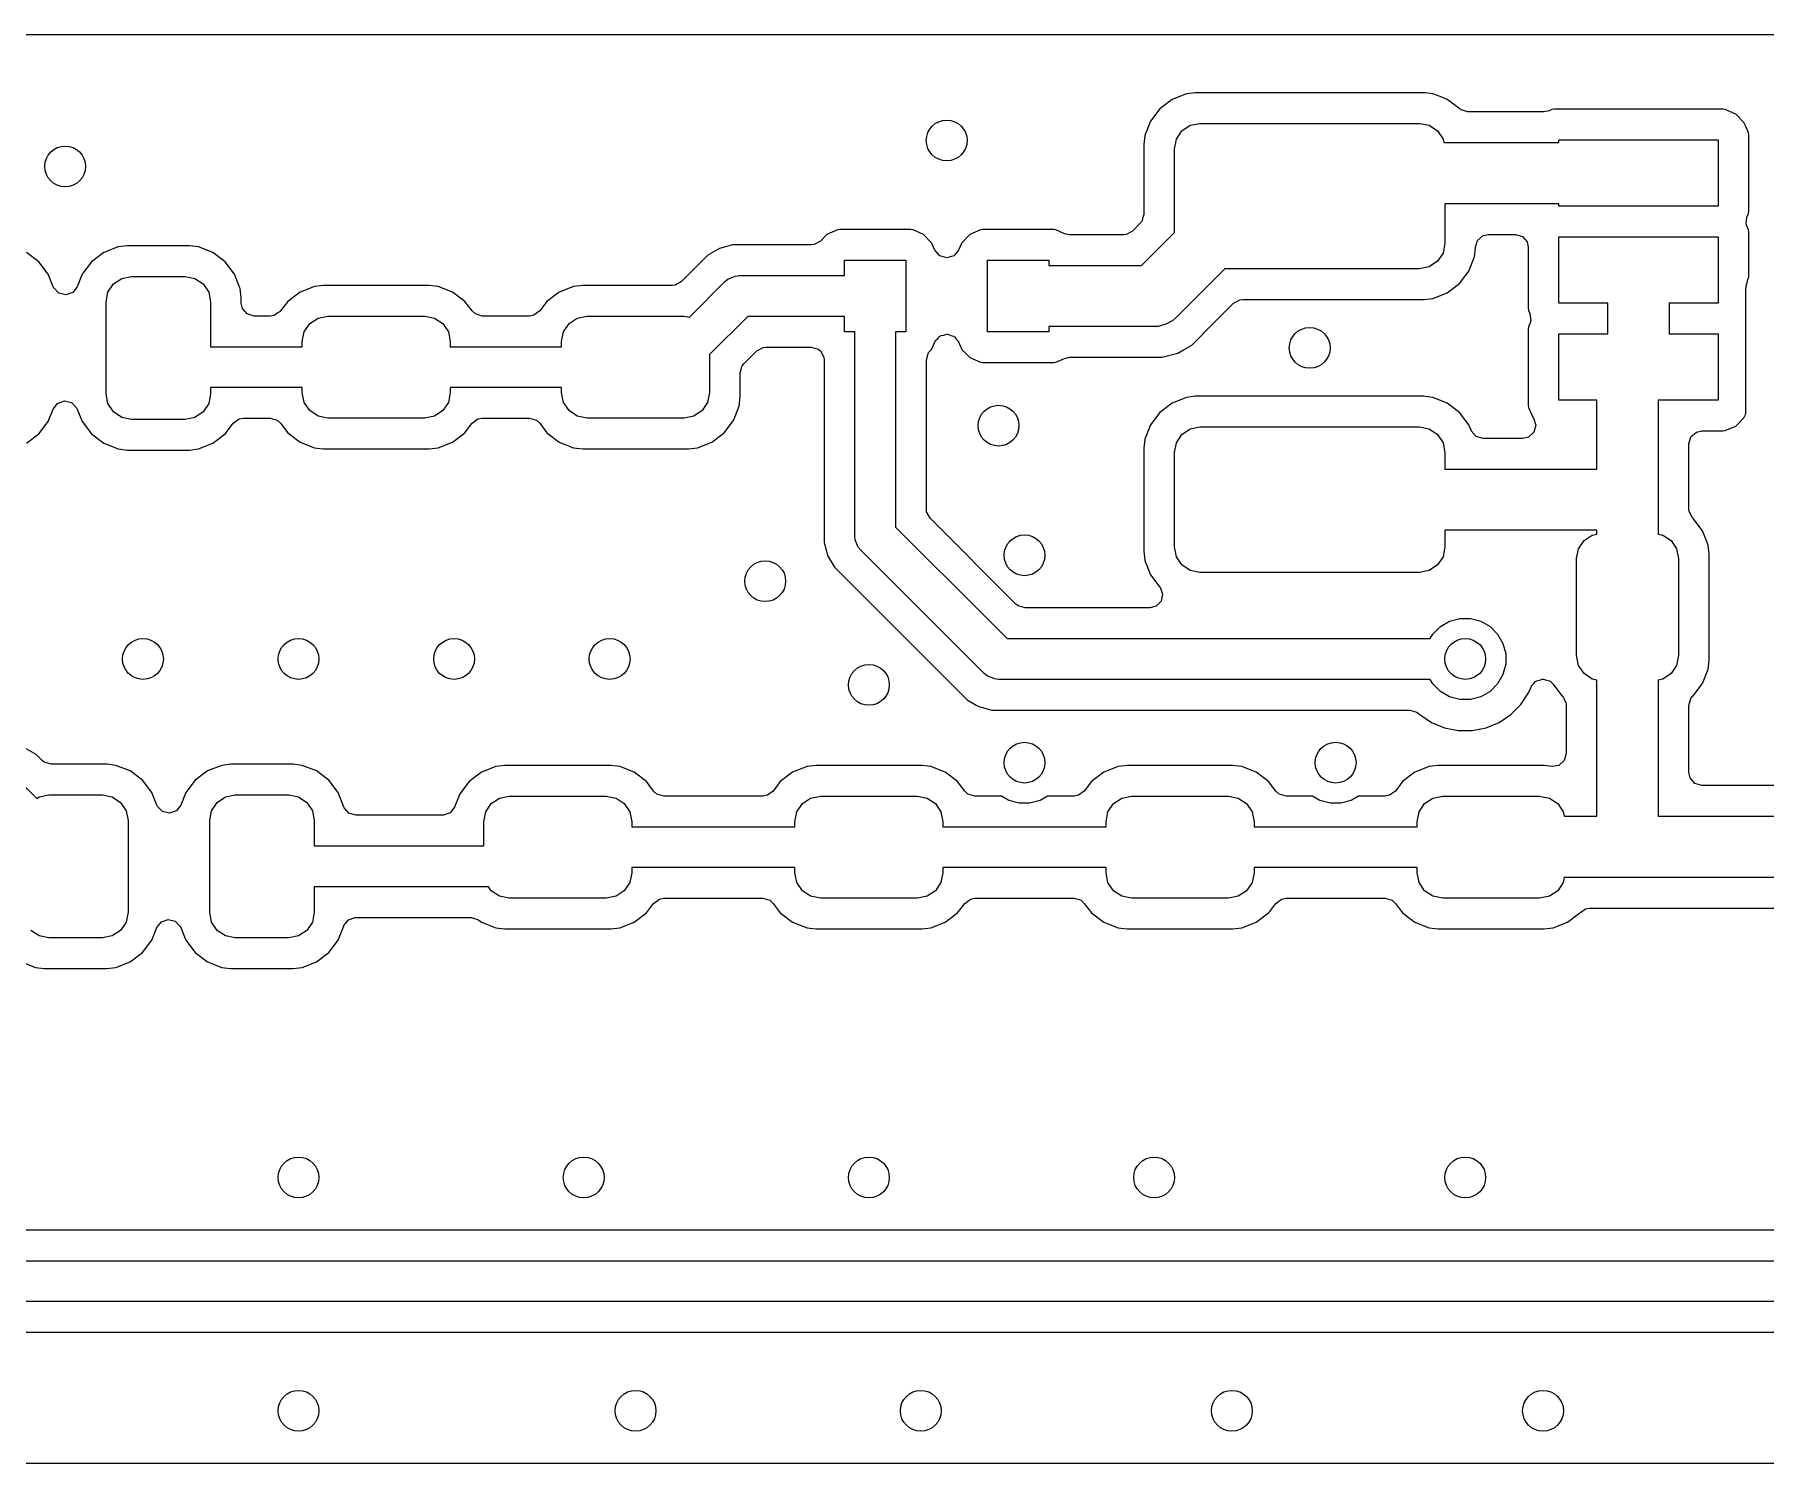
# Model space of a CAD drawing. Extents: x 4.56 to 6.88, y -4.44 to -3.89.
# Drawn here: x 5.748 to 6.416, y -4.44 to -3.889 of the extents above; entities that cross this region are included whole.
import ezdxf

# ---------------------------------------------------------------- set-up
doc = ezdxf.new("R2010")
doc.units = 0
doc.header["$MEASUREMENT"] = 0
doc.layers.add('BLACK', color=7, linetype='CONTINUOUS')

msp = doc.modelspace()

# ---------------------------------------------------------------- linework, layer by layer
at = {"layer": 'BLACK', "linetype": 'CONTINUOUS'}
for p, q in [((4.56467, -3.88915), (6.87754, -3.88915)), ((6.19598, -3.91156), (6.1925, -3.91197)), ((6.28402, -3.91156), (6.19598, -3.91156)), ((6.19598, -3.91156), (6.19598, -3.91156)), ((6.28457, -3.91162), (6.28402, -3.91156)), ((6.28402, -3.91156), (6.28402, -3.91156)), ((6.2875, -3.91197), (6.28457, -3.91162)), ((6.18221, -3.91776), (6.17861, -3.92251)), ((6.18696, -3.91416), (6.18221, -3.91776)), ((6.1925, -3.91197), (6.18696, -3.91416)), ((6.29027, -3.91307), (6.2875, -3.91197)), ((6.2875, -3.91197), (6.2875, -3.91197)), ((6.29304, -3.91416), (6.29027, -3.91307)), ((6.29489, -3.91556), (6.29304, -3.91416)), ((6.29804, -3.91795), (6.29489, -3.91556)), ((6.29836, -3.91817), (6.29804, -3.91795)), ((6.30104, -3.91896), (6.29836, -3.91817)), ((6.33339, -3.91809), (6.33237, -3.91853)), ((6.33438, -3.91797), (6.33339, -3.91809)), ((6.33339, -3.91809), (6.33339, -3.91809)), ((6.39933, -3.91797), (6.33438, -3.91797)), ((6.33438, -3.91797), (6.33438, -3.91797)), ((6.40031, -3.91809), (6.39933, -3.91797)), ((6.40436, -3.91987), (6.40031, -3.91809)), ((6.40031, -3.91809), (6.40031, -3.91809)), ((6.17861, -3.92251), (6.17642, -3.92805)), ((6.19072, -3.92627), (6.19391, -3.92414)), ((6.19391, -3.92414), (6.19768, -3.92339)), ((6.19768, -3.92339), (6.28232, -3.92339)), ((6.28232, -3.92339), (6.28609, -3.92414)), ((6.28609, -3.92414), (6.28928, -3.92627)), ((6.33037, -3.91896), (6.30104, -3.91896)), ((6.33237, -3.91853), (6.33037, -3.91896)), ((6.40749, -3.923), (6.40436, -3.91987)), ((6.40436, -3.91987), (6.40436, -3.91987)), ((6.40829, -3.92481), (6.40749, -3.923)), ((6.40927, -3.92705), (6.40829, -3.92481)), ((6.17642, -3.92805), (6.176, -3.93153)), ((6.176, -3.93153), (6.176, -3.95851)), ((6.17642, -3.92805), (6.17642, -3.92805)), ((6.18783, -3.93323), (6.18858, -3.92946)), ((6.18858, -3.92946), (6.19072, -3.92627)), ((6.28928, -3.92627), (6.29142, -3.92946)), ((6.29142, -3.92946), (6.29168, -3.93079)), ((6.29168, -3.93079), (6.33614, -3.93079)), ((6.33614, -3.93079), (6.33614, -3.9298)), ((6.33614, -3.9298), (6.39756, -3.9298)), ((6.39756, -3.9298), (6.39756, -3.95539)), ((6.40939, -3.92804), (6.40927, -3.92705)), ((6.40939, -3.93296), (6.40939, -3.92804)), ((6.18783, -3.96546), (6.18783, -3.93323)), ((6.40939, -3.95716), (6.40939, -3.93296)), ((6.176, -3.95851), (6.17566, -3.95968)), ((6.33614, -3.95441), (6.29217, -3.95441)), ((6.29217, -3.95441), (6.29217, -3.96965)), ((6.33614, -3.95539), (6.33614, -3.95441)), ((6.39756, -3.95539), (6.33614, -3.95539)), ((6.40877, -3.9593), (6.40927, -3.95815)), ((6.40927, -3.95815), (6.40927, -3.95815)), ((6.40927, -3.95815), (6.40927, -3.95815)), ((6.40927, -3.95815), (6.40939, -3.95716)), ((6.05787, -3.9645), (6.05383, -3.96629)), ((6.05886, -3.96439), (6.05787, -3.9645)), ((6.05787, -3.9645), (6.05787, -3.9645)), ((6.08602, -3.96439), (6.05886, -3.96439)), ((6.05886, -3.96439), (6.05886, -3.96439)), ((6.08701, -3.9645), (6.08602, -3.96439)), ((6.09105, -3.96629), (6.08701, -3.9645)), ((6.08701, -3.9645), (6.08701, -3.9645)), ((6.11299, -3.9645), (6.10895, -3.96629)), ((6.11398, -3.96439), (6.11299, -3.9645)), ((6.11299, -3.9645), (6.11299, -3.9645)), ((6.14114, -3.96439), (6.11398, -3.96439)), ((6.11398, -3.96439), (6.11398, -3.96439)), ((6.14213, -3.9645), (6.14114, -3.96439)), ((6.14537, -3.96594), (6.14213, -3.9645)), ((6.14213, -3.9645), (6.14213, -3.9645)), ((6.17166, -3.96491), (6.16921, -3.96624)), ((6.17455, -3.96201), (6.17166, -3.96491)), ((6.17522, -3.96119), (6.17455, -3.96201)), ((6.17525, -3.96108), (6.17522, -3.96119)), ((6.1754, -3.96088), (6.17525, -3.96108)), ((6.17566, -3.95968), (6.1754, -3.96088)), ((6.4084, -3.962), (6.4085, -3.96127)), ((6.40849, -3.96268), (6.4084, -3.962)), ((6.40841, -3.96053), (6.40877, -3.9593)), ((6.4085, -3.96127), (6.40841, -3.96053)), ((6.40927, -3.96445), (6.40849, -3.96268)), ((6.40939, -3.96544), (6.40927, -3.96445)), ((5.78041, -3.97103), (5.77487, -3.97321)), ((5.78389, -3.97061), (5.78041, -3.97103)), ((5.80796, -3.97061), (5.78389, -3.97061)), ((5.78389, -3.97061), (5.78389, -3.97061)), ((5.81144, -3.97103), (5.80796, -3.97061)), ((5.80796, -3.97061), (5.80796, -3.97061)), ((5.81698, -3.97321), (5.81144, -3.97103)), ((5.81144, -3.97103), (5.81144, -3.97103)), ((6.01239, -3.97164), (6.0079, -3.97423)), ((6.01472, -3.97101), (6.01239, -3.97164)), ((6.01239, -3.97164), (6.01239, -3.97164)), ((6.01741, -3.9703), (6.01472, -3.97101)), ((6.02259, -3.9703), (6.01741, -3.9703)), ((6.04777, -3.9703), (6.02259, -3.9703)), ((6.04882, -3.97018), (6.04777, -3.9703)), ((6.05128, -3.96884), (6.04882, -3.97018)), ((6.05383, -3.96629), (6.05128, -3.96884)), ((6.05383, -3.96629), (6.05383, -3.96629)), ((6.09418, -3.96942), (6.09105, -3.96629)), ((6.09105, -3.96629), (6.09105, -3.96629)), ((6.09546, -3.97232), (6.09418, -3.96942)), ((6.10582, -3.96942), (6.10454, -3.97232)), ((6.10895, -3.96629), (6.10582, -3.96942)), ((6.14737, -3.96636), (6.14537, -3.96594)), ((6.16815, -3.96636), (6.14737, -3.96636)), ((6.16921, -3.96624), (6.16815, -3.96636)), ((6.17511, -3.97819), (6.18783, -3.96546)), ((6.29217, -3.96965), (6.29142, -3.97341)), ((6.30358, -3.97483), (6.304, -3.97134)), ((6.304, -3.9712), (6.30478, -3.96852)), ((6.304, -3.97134), (6.304, -3.9712)), ((6.30478, -3.96852), (6.3069, -3.96669)), ((6.3069, -3.96669), (6.30896, -3.96624)), ((6.30896, -3.96624), (6.31935, -3.96624)), ((6.31935, -3.96624), (6.32203, -3.96703)), ((6.32203, -3.96703), (6.32386, -3.96914)), ((6.32386, -3.96914), (6.32431, -3.9712)), ((6.32431, -3.9712), (6.32431, -3.99456)), ((6.33614, -3.9928), (6.33614, -3.9672)), ((6.33614, -3.9672), (6.39756, -3.9672)), ((6.39756, -3.9672), (6.39756, -3.9928)), ((6.40939, -3.98267), (6.40939, -3.96544)), ((5.74988, -3.97681), (5.74513, -3.97321)), ((5.75348, -3.98156), (5.74988, -3.97681)), ((5.77012, -3.97681), (5.76652, -3.98156)), ((5.77487, -3.97321), (5.77012, -3.97681)), ((5.77487, -3.97321), (5.77487, -3.97321)), ((5.82173, -3.97681), (5.81698, -3.97321)), ((5.81698, -3.97321), (5.81698, -3.97321)), ((5.82533, -3.98156), (5.82173, -3.97681)), ((6.00532, -3.97681), (5.9977, -3.98443)), ((6.0079, -3.97423), (6.00532, -3.97681)), ((6.0079, -3.97423), (6.0079, -3.97423)), ((6.06063, -3.98213), (6.06063, -3.97622)), ((6.06063, -3.97622), (6.08425, -3.97622)), ((6.08425, -3.97622), (6.08425, -4.00378)), ((6.09551, -3.97243), (6.09546, -3.97232)), ((6.09737, -3.97452), (6.09551, -3.97243)), ((6.10006, -3.97528), (6.09737, -3.97452)), ((6.10273, -3.97445), (6.10006, -3.97528)), ((6.10454, -3.97232), (6.10273, -3.97445)), ((6.11575, -4.00378), (6.11575, -3.97622)), ((6.11575, -3.97622), (6.13937, -3.97622)), ((6.13937, -3.97622), (6.13937, -3.97819)), ((6.13937, -3.97819), (6.17511, -3.97819)), ((6.28928, -3.97661), (6.28609, -3.97874)), ((6.29142, -3.97341), (6.28928, -3.97661)), ((6.30139, -3.98037), (6.30358, -3.97483)), ((5.75539, -3.9864), (5.75348, -3.98156)), ((5.75348, -3.98156), (5.75348, -3.98156)), ((5.76652, -3.98156), (5.76461, -3.9864)), ((5.76652, -3.98156), (5.76652, -3.98156)), ((5.77863, -3.98532), (5.78182, -3.98319)), ((5.78182, -3.98319), (5.78559, -3.98244)), ((5.78559, -3.98244), (5.80626, -3.98244)), ((5.80626, -3.98244), (5.81003, -3.98319)), ((5.81003, -3.98319), (5.81322, -3.98532)), ((5.82729, -3.98652), (5.82533, -3.98156)), ((5.82533, -3.98156), (5.82533, -3.98156)), ((5.9977, -3.98443), (5.99525, -3.98577)), ((6.00074, -3.99812), (6.01443, -3.98443)), ((6.01443, -3.98443), (6.01563, -3.98345)), ((6.01563, -3.98345), (6.01846, -3.98228)), ((6.01846, -3.98228), (6.02, -3.98213)), ((6.02, -3.98213), (6.06063, -3.98213)), ((6.20722, -3.97949), (6.18835, -3.99835)), ((6.28232, -3.97949), (6.20722, -3.97949)), ((6.28609, -3.97874), (6.28232, -3.97949)), ((6.29304, -3.98872), (6.29779, -3.98512)), ((6.29779, -3.98512), (6.30139, -3.98037)), ((6.40829, -3.98617), (6.40909, -3.9832)), ((6.40909, -3.9832), (6.40939, -3.98267)), ((5.7556, -3.98687), (5.75539, -3.9864)), ((5.75754, -3.98888), (5.7556, -3.98687)), ((5.76026, -3.98953), (5.75754, -3.98888)), ((5.7629, -3.9886), (5.76026, -3.98953)), ((5.76461, -3.9864), (5.7629, -3.9886)), ((5.77575, -3.99228), (5.7765, -3.98852)), ((5.7765, -3.98852), (5.77863, -3.98532)), ((5.81322, -3.98532), (5.81535, -3.98852)), ((5.81535, -3.98852), (5.8161, -3.99228)), ((5.82751, -3.9871), (5.82729, -3.98652)), ((5.82793, -3.99059), (5.82751, -3.9871)), ((5.82793, -3.99274), (5.82793, -3.99059)), ((5.82793, -3.99059), (5.82793, -3.99059)), ((5.85058, -3.98849), (5.84583, -3.99209)), ((5.85612, -3.9863), (5.85058, -3.98849)), ((5.85058, -3.98849), (5.85058, -3.98849)), ((5.8596, -3.98589), (5.85612, -3.9863)), ((5.9004, -3.98589), (5.8596, -3.98589)), ((5.8596, -3.98589), (5.8596, -3.98589)), ((5.90388, -3.9863), (5.9004, -3.98589)), ((5.9004, -3.98589), (5.9004, -3.98589)), ((5.90942, -3.98849), (5.90388, -3.9863)), ((5.90388, -3.9863), (5.90388, -3.9863)), ((5.91417, -3.99209), (5.90942, -3.98849)), ((5.90942, -3.98849), (5.90942, -3.98849)), ((5.95058, -3.98849), (5.94583, -3.99209)), ((5.95612, -3.9863), (5.95058, -3.98849)), ((5.95058, -3.98849), (5.95058, -3.98849)), ((5.9596, -3.98589), (5.95612, -3.9863)), ((5.99419, -3.98589), (5.9596, -3.98589)), ((5.99525, -3.98577), (5.99419, -3.98589)), ((6.21066, -3.99277), (6.21312, -3.99143)), ((6.21312, -3.99143), (6.21417, -3.99132)), ((6.21417, -3.99132), (6.28402, -3.99132)), ((6.28402, -3.99132), (6.2875, -3.9909)), ((6.28402, -3.99132), (6.28402, -3.99132)), ((6.2875, -3.9909), (6.29304, -3.98872)), ((6.40819, -3.98772), (6.40829, -3.98617)), ((6.40819, -4.03541), (6.40819, -3.98772)), ((5.77575, -4.02772), (5.77575, -3.99228)), ((5.8161, -3.99228), (5.8161, -4.00953)), ((5.82838, -3.9948), (5.82793, -3.99274)), ((5.83021, -3.99691), (5.82838, -3.9948)), ((5.83289, -3.9977), (5.83021, -3.99691)), ((5.83911, -3.9977), (5.83289, -3.9977)), ((5.84051, -3.9975), (5.83911, -3.9977)), ((5.84061, -3.99743), (5.84051, -3.9975)), ((5.84082, -3.99739), (5.84061, -3.99743)), ((5.84182, -3.99666), (5.84082, -3.99739)), ((5.84286, -3.99598), (5.84182, -3.99666)), ((5.84293, -3.99583), (5.84286, -3.99598)), ((5.84307, -3.99573), (5.84293, -3.99583)), ((5.84583, -3.99209), (5.84307, -3.99573)), ((5.85434, -4.0006), (5.85753, -3.99847)), ((5.85753, -3.99847), (5.8613, -3.99772)), ((5.8613, -3.99772), (5.8987, -3.99772)), ((5.8987, -3.99772), (5.90247, -3.99847)), ((5.90247, -3.99847), (5.90566, -4.0006)), ((5.91693, -3.99573), (5.91417, -3.99209)), ((5.9182, -3.99691), (5.91693, -3.99573)), ((5.92089, -3.9977), (5.9182, -3.99691)), ((5.93911, -3.9977), (5.92089, -3.9977)), ((5.94082, -3.99739), (5.93911, -3.9977)), ((5.94307, -3.99573), (5.94082, -3.99739)), ((5.94583, -3.99209), (5.94307, -3.99573)), ((5.95434, -4.0006), (5.95753, -3.99847)), ((5.95753, -3.99847), (5.9613, -3.99772)), ((5.9613, -3.99772), (5.9987, -3.99772)), ((5.9987, -3.99772), (6.00074, -3.99812)), ((6.02326, -3.99787), (6.00854, -4.01259)), ((6.06063, -3.99787), (6.02326, -3.99787)), ((6.06063, -4.00378), (6.06063, -3.99787)), ((6.18835, -3.99835), (6.18719, -3.99937)), ((6.19933, -4.00411), (6.21066, -3.99277)), ((6.32431, -3.99456), (6.32431, -3.99456)), ((6.32431, -3.99456), (6.32443, -3.99555)), ((6.32443, -3.99555), (6.32493, -3.9967)), ((6.32493, -3.9967), (6.32529, -3.99947)), ((6.35504, -3.9928), (6.33614, -3.9928)), ((6.35504, -4.00461), (6.35504, -3.9928)), ((6.39756, -3.9928), (6.37866, -3.9928)), ((6.37866, -3.9928), (6.37866, -4.00461)), ((5.85146, -4.00756), (5.85221, -4.00379)), ((5.85221, -4.00379), (5.85434, -4.0006)), ((5.90566, -4.0006), (5.90779, -4.00379)), ((5.90779, -4.00379), (5.90854, -4.00756)), ((5.95146, -4.00756), (5.95221, -4.00379)), ((5.95221, -4.00379), (5.95434, -4.0006)), ((6.06457, -4.00378), (6.06063, -4.00378)), ((6.06457, -4.08244), (6.06457, -4.00378)), ((6.08425, -4.00378), (6.08031, -4.00378)), ((6.08031, -4.00378), (6.08031, -4.07918)), ((6.09774, -4.00527), (6.09885, -4.00506)), ((6.09885, -4.00506), (6.09994, -4.00472)), ((6.09994, -4.00472), (6.10021, -4.0048)), ((6.10021, -4.0048), (6.10048, -4.00475)), ((6.10048, -4.00475), (6.10154, -4.00517)), ((6.10154, -4.00517), (6.10263, -4.00548)), ((6.13937, -4.00378), (6.11575, -4.00378)), ((6.18, -4.00181), (6.13937, -4.00181)), ((6.13937, -4.00181), (6.13937, -4.00378)), ((6.18154, -4.00171), (6.18, -4.00181)), ((6.18452, -4.00091), (6.18154, -4.00171)), ((6.18719, -3.99937), (6.18452, -4.00091)), ((6.19452, -4.00892), (6.19892, -4.00452)), ((6.19892, -4.00452), (6.19933, -4.00411)), ((6.19933, -4.00411), (6.19933, -4.00411)), ((6.32443, -4.00185), (6.32431, -4.00284)), ((6.32431, -4.00284), (6.32431, -4.03196)), ((6.32493, -4.0007), (6.32443, -4.00185)), ((6.32529, -3.99947), (6.32493, -4.0007)), ((6.33614, -4.0302), (6.33614, -4.00461)), ((6.33614, -4.00461), (6.35504, -4.00461)), ((6.37866, -4.00461), (6.39756, -4.00461)), ((6.39756, -4.00461), (6.39756, -4.0302)), ((5.8161, -4.00953), (5.85146, -4.00953)), ((5.85146, -4.00953), (5.85146, -4.00756)), ((5.90854, -4.00756), (5.90854, -4.00953)), ((5.90854, -4.00953), (5.95146, -4.00953)), ((5.95146, -4.00953), (5.95146, -4.00756)), ((6.02183, -4.01604), (6.02671, -4.01116)), ((6.02671, -4.01116), (6.02916, -4.00982)), ((6.02916, -4.00982), (6.03022, -4.0097)), ((6.03022, -4.0097), (6.04777, -4.0097)), ((6.04777, -4.0097), (6.05045, -4.01049)), ((6.05045, -4.01049), (6.05127, -4.01115)), ((6.05127, -4.01115), (6.05127, -4.01115)), ((6.05127, -4.01115), (6.05262, -4.0136)), ((6.09282, -4.01218), (6.09314, -4.01162)), ((6.09314, -4.01162), (6.09418, -4.01058)), ((6.09418, -4.01058), (6.09557, -4.00743)), ((6.09557, -4.00743), (6.09571, -4.00719)), ((6.09571, -4.00719), (6.09653, -4.00641)), ((6.09653, -4.00641), (6.09727, -4.00555)), ((6.09727, -4.00555), (6.09753, -4.00546)), ((6.09753, -4.00546), (6.09774, -4.00527)), ((6.10263, -4.00548), (6.10282, -4.00569)), ((6.10282, -4.00569), (6.10307, -4.00579)), ((6.10307, -4.00579), (6.10373, -4.00672)), ((6.10373, -4.00672), (6.10449, -4.00757)), ((6.10449, -4.00757), (6.10454, -4.00768)), ((6.10454, -4.00768), (6.10582, -4.01058)), ((6.10582, -4.01058), (6.10582, -4.01058)), ((6.10582, -4.01058), (6.10895, -4.01371)), ((6.18913, -4.01203), (6.19164, -4.01058)), ((6.19164, -4.01058), (6.19452, -4.00892)), ((6.19164, -4.01058), (6.19164, -4.01058)), ((6.19452, -4.00892), (6.19452, -4.00892)), ((6.19452, -4.00892), (6.19452, -4.00892)), ((6.00854, -4.01259), (6.00854, -4.02724)), ((6.02037, -4.01955), (6.02072, -4.01837)), ((6.02072, -4.01837), (6.02098, -4.01717)), ((6.02098, -4.01717), (6.02113, -4.01697)), ((6.02113, -4.01697), (6.02116, -4.01687)), ((6.02116, -4.01687), (6.02183, -4.01604)), ((6.05262, -4.0136), (6.05274, -4.01467)), ((6.05274, -4.01467), (6.05274, -4.07985)), ((6.09215, -4.01467), (6.09282, -4.01218)), ((6.09215, -4.07222), (6.09215, -4.01467)), ((6.10895, -4.01371), (6.10895, -4.01371)), ((6.10895, -4.01371), (6.10895, -4.01371)), ((6.10895, -4.01371), (6.11299, -4.0155)), ((6.11299, -4.0155), (6.11398, -4.01561)), ((6.11398, -4.01561), (6.14114, -4.01561)), ((6.14114, -4.01561), (6.14213, -4.0155)), ((6.14213, -4.0155), (6.14537, -4.01406)), ((6.14537, -4.01406), (6.14737, -4.01364)), ((6.14737, -4.01364), (6.17658, -4.01364)), ((6.17658, -4.01364), (6.17658, -4.01364)), ((6.17658, -4.01364), (6.17689, -4.01364)), ((6.17689, -4.01364), (6.18311, -4.01364)), ((6.18311, -4.01364), (6.18913, -4.01203)), ((6.18311, -4.01364), (6.18311, -4.01364)), ((6.02037, -4.02894), (6.02037, -4.01955)), ((5.75539, -4.0336), (5.7571, -4.0314)), ((5.7571, -4.0314), (5.75974, -4.03047)), ((5.75974, -4.03047), (5.76246, -4.03112)), ((5.76246, -4.03112), (5.7644, -4.03313)), ((5.7765, -4.03148), (5.77575, -4.02772)), ((5.77863, -4.03468), (5.7765, -4.03148)), ((5.81535, -4.03148), (5.81322, -4.03468)), ((5.8161, -4.02772), (5.81535, -4.03148)), ((5.85146, -4.02528), (5.8161, -4.02528)), ((5.8161, -4.02528), (5.8161, -4.02772)), ((5.85146, -4.02724), (5.85146, -4.02528)), ((5.85221, -4.03101), (5.85146, -4.02724)), ((5.85434, -4.0342), (5.85221, -4.03101)), ((5.90779, -4.03101), (5.90566, -4.0342)), ((5.90854, -4.02724), (5.90779, -4.03101)), ((5.95146, -4.02528), (5.90854, -4.02528)), ((5.90854, -4.02528), (5.90854, -4.02724)), ((5.95146, -4.02724), (5.95146, -4.02528)), ((5.95221, -4.03101), (5.95146, -4.02724)), ((5.95434, -4.0342), (5.95221, -4.03101)), ((6.00779, -4.03101), (6.00566, -4.0342)), ((6.00854, -4.02724), (6.00779, -4.03101)), ((6.01996, -4.03242), (6.02037, -4.02894)), ((6.18696, -4.03128), (6.18221, -4.03488)), ((6.1925, -4.0291), (6.18696, -4.03128)), ((6.19598, -4.02868), (6.1925, -4.0291)), ((6.28402, -4.02868), (6.19598, -4.02868)), ((6.19598, -4.02868), (6.19598, -4.02868)), ((6.28457, -4.02875), (6.28402, -4.02868)), ((6.28402, -4.02868), (6.28402, -4.02868)), ((6.2875, -4.0291), (6.28457, -4.02875)), ((6.29304, -4.03128), (6.2875, -4.0291)), ((6.2875, -4.0291), (6.2875, -4.0291)), ((6.29779, -4.03488), (6.29304, -4.03128)), ((6.29304, -4.03128), (6.29304, -4.03128)), ((6.35079, -4.0302), (6.33614, -4.0302)), ((6.35079, -4.05675), (6.35079, -4.0302)), ((6.39756, -4.0302), (6.37441, -4.0302)), ((6.37441, -4.0302), (6.37441, -4.0674)), ((5.74988, -4.04319), (5.75348, -4.03844)), ((5.75348, -4.03844), (5.75539, -4.0336)), ((5.7644, -4.03313), (5.76461, -4.0336)), ((5.76461, -4.0336), (5.76652, -4.03844)), ((5.76652, -4.03844), (5.76652, -4.03844)), ((5.76652, -4.03844), (5.77012, -4.04319)), ((5.78182, -4.03681), (5.77863, -4.03468)), ((5.78559, -4.03756), (5.78182, -4.03681)), ((5.80626, -4.03756), (5.78559, -4.03756)), ((5.81003, -4.03681), (5.80626, -4.03756)), ((5.81322, -4.03468), (5.81003, -4.03681)), ((5.82485, -4.03907), (5.8271, -4.03741)), ((5.8271, -4.03741), (5.8288, -4.03711)), ((5.8288, -4.03711), (5.83911, -4.03711)), ((5.83911, -4.03711), (5.8418, -4.03789)), ((5.8418, -4.03789), (5.84307, -4.03907)), ((5.85753, -4.03634), (5.85434, -4.0342)), ((5.8613, -4.03709), (5.85753, -4.03634)), ((5.8987, -4.03709), (5.8613, -4.03709)), ((5.90247, -4.03634), (5.8987, -4.03709)), ((5.90566, -4.0342), (5.90247, -4.03634)), ((5.91693, -4.03907), (5.91918, -4.03741)), ((5.91918, -4.03741), (5.92089, -4.03711)), ((5.92089, -4.03711), (5.93911, -4.03711)), ((5.93911, -4.03711), (5.9418, -4.03789)), ((5.9418, -4.03789), (5.94307, -4.03907)), ((5.95753, -4.03634), (5.95434, -4.0342)), ((5.9613, -4.03709), (5.95753, -4.03634)), ((5.9987, -4.03709), (5.9613, -4.03709)), ((6.00247, -4.03634), (5.9987, -4.03709)), ((6.00566, -4.0342), (6.00247, -4.03634)), ((6.01417, -4.04271), (6.01777, -4.03797)), ((6.01777, -4.03797), (6.01996, -4.03242)), ((6.18221, -4.03488), (6.17861, -4.03963)), ((6.30139, -4.03963), (6.29779, -4.03488)), ((6.32431, -4.03196), (6.32431, -4.03196)), ((6.32431, -4.03196), (6.32443, -4.03295)), ((6.32443, -4.03295), (6.32443, -4.03295)), ((6.32443, -4.03295), (6.32621, -4.037)), ((6.32621, -4.037), (6.32632, -4.03716)), ((6.32632, -4.03716), (6.32719, -4.03981)), ((6.40436, -4.04013), (6.40749, -4.037)), ((6.40749, -4.037), (6.40819, -4.03541)), ((5.74513, -4.04679), (5.74988, -4.04319)), ((5.77012, -4.04319), (5.77487, -4.04679)), ((5.81698, -4.04679), (5.82173, -4.04319)), ((5.82173, -4.04319), (5.82227, -4.04248)), ((5.82227, -4.04248), (5.82485, -4.03907)), ((5.84307, -4.03907), (5.84583, -4.04271)), ((5.84583, -4.04271), (5.85058, -4.04631)), ((5.90942, -4.04631), (5.91417, -4.04271)), ((5.91417, -4.04271), (5.91637, -4.03981)), ((5.91637, -4.03981), (5.91693, -4.03907)), ((5.94307, -4.03907), (5.94583, -4.04271)), ((5.94583, -4.04271), (5.95058, -4.04631)), ((6.00942, -4.04631), (6.01417, -4.04271)), ((6.17642, -4.04517), (6.176, -4.04866)), ((6.17861, -4.03963), (6.17642, -4.04517)), ((6.17642, -4.04517), (6.17642, -4.04517)), ((6.18858, -4.04659), (6.19072, -4.04339)), ((6.19072, -4.04339), (6.19391, -4.04126)), ((6.19391, -4.04126), (6.19768, -4.04051)), ((6.19768, -4.04051), (6.28232, -4.04051)), ((6.28232, -4.04051), (6.28609, -4.04126)), ((6.28609, -4.04126), (6.28928, -4.04339)), ((6.28928, -4.04339), (6.29142, -4.04659)), ((6.30224, -4.04178), (6.30139, -4.03963)), ((6.30139, -4.03963), (6.30139, -4.03963)), ((6.30234, -4.04202), (6.30224, -4.04178)), ((6.30417, -4.04413), (6.30234, -4.04202)), ((6.30685, -4.04492), (6.30417, -4.04413)), ((6.32223, -4.04492), (6.30685, -4.04492)), ((6.32442, -4.04441), (6.32223, -4.04492)), ((6.32648, -4.04252), (6.32442, -4.04441)), ((6.32719, -4.03981), (6.32648, -4.04252)), ((6.38624, -4.04699), (6.38703, -4.04431)), ((6.38703, -4.04431), (6.38914, -4.04248)), ((6.38914, -4.04248), (6.3912, -4.04203)), ((6.3912, -4.04203), (6.39933, -4.04203)), ((6.39933, -4.04203), (6.40031, -4.04191)), ((6.39933, -4.04203), (6.39933, -4.04203)), ((6.40031, -4.04191), (6.40436, -4.04013)), ((5.77487, -4.04679), (5.77487, -4.04679)), ((5.77487, -4.04679), (5.78041, -4.04897)), ((5.78041, -4.04897), (5.78041, -4.04897)), ((5.78041, -4.04897), (5.78151, -4.0491)), ((5.78151, -4.0491), (5.78389, -4.04939)), ((5.78389, -4.04939), (5.78389, -4.04939)), ((5.78389, -4.04939), (5.80796, -4.04939)), ((5.80796, -4.04939), (5.81144, -4.04897)), ((5.80796, -4.04939), (5.80796, -4.04939)), ((5.81144, -4.04897), (5.81698, -4.04679)), ((5.85058, -4.04631), (5.85058, -4.04631)), ((5.85058, -4.04631), (5.85612, -4.0485)), ((5.85612, -4.0485), (5.85612, -4.0485)), ((5.85612, -4.0485), (5.85722, -4.04863)), ((5.85722, -4.04863), (5.8596, -4.04892)), ((5.8596, -4.04892), (5.8596, -4.04892)), ((5.8596, -4.04892), (5.9004, -4.04892)), ((5.9004, -4.04892), (5.90388, -4.0485)), ((5.9004, -4.04892), (5.9004, -4.04892)), ((5.90388, -4.0485), (5.90942, -4.04631)), ((5.95058, -4.04631), (5.95058, -4.04631)), ((5.95058, -4.04631), (5.95612, -4.0485)), ((5.95612, -4.0485), (5.95612, -4.0485)), ((5.95612, -4.0485), (5.95722, -4.04863)), ((5.95722, -4.04863), (5.9596, -4.04892)), ((5.9596, -4.04892), (5.9596, -4.04892)), ((5.9596, -4.04892), (6.0004, -4.04892)), ((6.0004, -4.04892), (6.00388, -4.0485)), ((6.0004, -4.04892), (6.0004, -4.04892)), ((6.00388, -4.0485), (6.00942, -4.04631)), ((6.176, -4.04866), (6.176, -4.08847)), ((6.18783, -4.05035), (6.18858, -4.04659)), ((6.18783, -4.08677), (6.18783, -4.05035)), ((6.29142, -4.04659), (6.29217, -4.05035)), ((6.29217, -4.05035), (6.29217, -4.05675)), ((6.38624, -4.0721), (6.38624, -4.04699)), ((6.29217, -4.05675), (6.35079, -4.05675)), ((6.37441, -4.0674), (6.37441, -4.08185)), ((6.09226, -4.07328), (6.09215, -4.07222)), ((6.0936, -4.07573), (6.09226, -4.07328)), ((6.12671, -4.10884), (6.0936, -4.07573)), ((6.38635, -4.07316), (6.38624, -4.0721)), ((6.38769, -4.07561), (6.38635, -4.07316)), ((6.38791, -4.07583), (6.38769, -4.07561)), ((6.39151, -4.08058), (6.38791, -4.07583)), ((6.05274, -4.07985), (6.05274, -4.08504)), ((6.05274, -4.08504), (6.05363, -4.08837)), ((6.06472, -4.08398), (6.06457, -4.08244)), ((6.06589, -4.08682), (6.06472, -4.08398)), ((6.08031, -4.07918), (6.11557, -4.11443)), ((6.35079, -4.08037), (6.29217, -4.08037)), ((6.29217, -4.08037), (6.29217, -4.08677)), ((6.34366, -4.08753), (6.3458, -4.08434)), ((6.3458, -4.08434), (6.34899, -4.08221)), ((6.34899, -4.08221), (6.35079, -4.08185)), ((6.35079, -4.08185), (6.35079, -4.08037)), ((6.37441, -4.08185), (6.37621, -4.08221)), ((6.37621, -4.08221), (6.3794, -4.08434)), ((6.3794, -4.08434), (6.38153, -4.08753)), ((6.39327, -4.08504), (6.39151, -4.08058)), ((6.39151, -4.08058), (6.39151, -4.08058)), ((6.3937, -4.08612), (6.39327, -4.08504)), ((6.05363, -4.08837), (6.05408, -4.09005)), ((6.05408, -4.09005), (6.05408, -4.09005)), ((6.05408, -4.09005), (6.05667, -4.09454)), ((6.06687, -4.08801), (6.06589, -4.08682)), ((6.10443, -4.12557), (6.06687, -4.08801)), ((6.176, -4.08847), (6.176, -4.08847)), ((6.176, -4.08847), (6.17642, -4.09195)), ((6.17642, -4.09195), (6.1786, -4.09748)), ((6.18858, -4.09054), (6.18783, -4.08677)), ((6.19072, -4.09373), (6.18858, -4.09054)), ((6.29142, -4.09054), (6.28928, -4.09373)), ((6.29217, -4.08677), (6.29142, -4.09054)), ((6.34291, -4.0913), (6.34366, -4.08753)), ((6.34291, -4.1287), (6.34291, -4.0913)), ((6.38153, -4.08753), (6.38228, -4.0913)), ((6.38228, -4.0913), (6.38228, -4.1287)), ((6.39411, -4.0896), (6.3937, -4.08612)), ((6.39411, -4.1304), (6.39411, -4.0896)), ((6.05667, -4.09454), (6.05667, -4.09454)), ((6.05667, -4.09454), (6.09423, -4.1321)), ((6.1786, -4.09748), (6.17861, -4.09749)), ((6.17861, -4.09749), (6.18221, -4.10224)), ((6.19391, -4.09586), (6.19072, -4.09373)), ((6.19768, -4.09661), (6.19391, -4.09586)), ((6.28232, -4.09661), (6.19768, -4.09661)), ((6.28609, -4.09586), (6.28232, -4.09661)), ((6.28928, -4.09373), (6.28609, -4.09586)), ((6.18221, -4.10224), (6.18221, -4.10224)), ((6.18221, -4.10224), (6.18228, -4.10234)), ((6.18228, -4.10234), (6.18327, -4.10495)), ((6.18327, -4.10495), (6.1827, -4.10768)), ((6.12753, -4.10951), (6.12671, -4.10884)), ((6.13022, -4.1103), (6.12753, -4.10951)), ((6.17833, -4.1103), (6.13022, -4.1103)), ((6.18073, -4.10967), (6.17833, -4.1103)), ((6.1827, -4.10768), (6.18073, -4.10967)), ((6.11557, -4.11443), (6.11557, -4.11443)), ((6.11557, -4.11443), (6.12326, -4.12213)), ((6.28751, -4.12041), (6.29041, -4.11751)), ((6.29041, -4.11751), (6.29397, -4.11545)), ((6.29397, -4.11545), (6.29794, -4.11439)), ((6.29794, -4.11439), (6.30206, -4.11439)), ((6.30206, -4.11439), (6.30603, -4.11545)), ((6.30603, -4.11545), (6.30959, -4.11751)), ((6.30959, -4.11751), (6.31249, -4.12041)), ((6.12326, -4.12213), (6.28652, -4.12213)), ((6.28652, -4.12213), (6.28751, -4.12041)), ((6.31249, -4.12041), (6.31455, -4.12397)), ((6.31455, -4.12397), (6.31561, -4.12794)), ((6.11443, -4.13557), (6.10443, -4.12557)), ((6.10443, -4.12557), (6.10443, -4.12557)), ((6.31561, -4.13206), (6.31455, -4.13603)), ((6.31561, -4.12794), (6.31561, -4.13206)), ((6.34366, -4.13247), (6.34291, -4.1287)), ((6.38228, -4.1287), (6.38153, -4.13247)), ((6.3937, -4.13388), (6.39411, -4.1304)), ((6.09423, -4.1321), (6.09423, -4.1321)), ((6.09423, -4.1321), (6.10395, -4.14182)), ((6.11563, -4.13655), (6.11443, -4.13557)), ((6.11846, -4.13772), (6.11563, -4.13655)), ((6.12, -4.13787), (6.11846, -4.13772)), ((6.28652, -4.13787), (6.12, -4.13787)), ((6.28751, -4.13959), (6.28652, -4.13787)), ((6.31455, -4.13603), (6.31249, -4.13959)), ((6.32638, -4.13956), (6.32713, -4.13864)), ((6.32713, -4.13864), (6.32734, -4.13857)), ((6.32734, -4.13857), (6.32749, -4.13841)), ((6.32749, -4.13841), (6.32865, -4.13813)), ((6.32865, -4.13813), (6.32978, -4.13775)), ((6.32978, -4.13775), (6.32999, -4.13781)), ((6.32999, -4.13781), (6.33021, -4.13776)), ((6.33021, -4.13776), (6.33133, -4.13815)), ((6.33133, -4.13815), (6.33249, -4.13845)), ((6.33249, -4.13845), (6.33269, -4.13863)), ((6.33269, -4.13863), (6.33285, -4.13868)), ((6.33285, -4.13868), (6.33373, -4.13954)), ((6.3458, -4.13566), (6.34366, -4.13247)), ((6.34899, -4.13779), (6.3458, -4.13566)), ((6.35079, -4.13815), (6.34899, -4.13779)), ((6.35079, -4.19063), (6.35079, -4.13815)), ((6.37621, -4.13779), (6.37441, -4.13815)), ((6.37441, -4.13815), (6.37441, -4.19063)), ((6.3794, -4.13566), (6.37621, -4.13779)), ((6.38153, -4.13247), (6.3794, -4.13566)), ((6.39151, -4.13942), (6.3937, -4.13388)), ((6.10395, -4.14182), (6.10395, -4.14182)), ((6.10395, -4.14182), (6.1079, -4.14577)), ((6.29041, -4.14249), (6.28751, -4.13959)), ((6.29397, -4.14455), (6.29041, -4.14249)), ((6.29794, -4.14561), (6.29397, -4.14455)), ((6.30603, -4.14455), (6.30206, -4.14561)), ((6.30959, -4.14249), (6.30603, -4.14455)), ((6.31249, -4.13959), (6.30959, -4.14249)), ((6.32142, -4.14758), (6.32444, -4.14306)), ((6.32444, -4.14306), (6.32537, -4.14081)), ((6.32537, -4.14081), (6.32551, -4.14064)), ((6.32551, -4.14064), (6.32556, -4.14042)), ((6.32556, -4.14042), (6.32638, -4.13956)), ((6.33373, -4.13954), (6.33387, -4.13966)), ((6.33387, -4.13966), (6.33389, -4.13969)), ((6.33389, -4.13969), (6.33729, -4.14417)), ((6.33729, -4.14417), (6.33752, -4.14435)), ((6.33752, -4.14435), (6.33791, -4.14484)), ((6.33791, -4.14484), (6.33831, -4.14587)), ((6.38624, -4.1479), (6.38703, -4.14521)), ((6.38703, -4.14521), (6.38769, -4.14439)), ((6.38769, -4.14439), (6.38791, -4.14417)), ((6.38791, -4.14417), (6.39151, -4.13942)), ((6.38791, -4.14417), (6.38791, -4.14417)), ((6.1079, -4.14577), (6.1079, -4.14577)), ((6.1079, -4.14577), (6.1079, -4.14577)), ((6.1079, -4.14577), (6.11137, -4.14777)), ((6.11137, -4.14777), (6.11137, -4.14777)), ((6.11137, -4.14777), (6.11239, -4.14836)), ((6.11239, -4.14836), (6.11239, -4.14836)), ((6.11239, -4.14836), (6.11239, -4.14836)), ((6.11239, -4.14836), (6.11741, -4.1497)), ((6.11741, -4.1497), (6.11741, -4.1497)), ((6.11741, -4.1497), (6.27865, -4.1497)), ((6.27865, -4.1497), (6.28133, -4.15049)), ((6.28133, -4.15049), (6.28216, -4.15116)), ((6.28216, -4.15116), (6.28242, -4.15142)), ((6.28242, -4.15142), (6.28242, -4.15142)), ((6.28242, -4.15142), (6.28694, -4.15444)), ((6.30206, -4.14561), (6.29794, -4.14561)), ((6.31306, -4.15444), (6.31758, -4.15142)), ((6.31758, -4.15142), (6.32142, -4.14758)), ((6.33831, -4.14587), (6.33884, -4.14684)), ((6.33884, -4.14684), (6.3389, -4.14735)), ((6.3389, -4.14735), (6.33894, -4.14744)), ((6.33894, -4.14744), (6.33892, -4.14754)), ((6.33892, -4.14754), (6.33896, -4.1479)), ((6.33896, -4.1479), (6.33896, -4.16652)), ((6.38624, -4.17384), (6.38624, -4.1479)), ((6.28694, -4.15444), (6.29196, -4.15652)), ((6.29196, -4.15652), (6.29728, -4.15758)), ((6.29728, -4.15758), (6.29728, -4.15758)), ((6.29728, -4.15758), (6.30272, -4.15758)), ((6.30272, -4.15758), (6.30804, -4.15652)), ((6.30272, -4.15758), (6.30272, -4.15758)), ((6.30804, -4.15652), (6.31306, -4.15444)), ((5.74877, -4.16683), (5.74428, -4.16424)), ((5.7511, -4.16916), (5.74877, -4.16683)), ((5.74877, -4.16683), (5.74877, -4.16683)), ((5.74877, -4.16683), (5.74877, -4.16683)), ((5.75192, -4.16982), (5.7511, -4.16916)), ((5.75461, -4.17061), (5.75192, -4.16982)), ((5.77611, -4.17061), (5.75461, -4.17061)), ((5.77959, -4.17103), (5.77611, -4.17061)), ((5.77611, -4.17061), (5.77611, -4.17061)), ((5.78513, -4.17321), (5.77959, -4.17103)), ((5.77959, -4.17103), (5.77959, -4.17103)), ((5.82041, -4.17103), (5.81487, -4.17321)), ((5.82389, -4.17061), (5.82041, -4.17103)), ((5.84796, -4.17061), (5.82389, -4.17061)), ((5.82389, -4.17061), (5.82389, -4.17061)), ((5.85144, -4.17103), (5.84796, -4.17061)), ((5.84796, -4.17061), (5.84796, -4.17061)), ((5.85698, -4.17321), (5.85144, -4.17103)), ((5.85144, -4.17103), (5.85144, -4.17103)), ((5.92612, -4.1715), (5.92058, -4.17369)), ((5.9296, -4.17108), (5.92612, -4.1715)), ((5.9704, -4.17108), (5.9296, -4.17108)), ((5.9296, -4.17108), (5.9296, -4.17108)), ((5.97388, -4.1715), (5.9704, -4.17108)), ((5.9704, -4.17108), (5.9704, -4.17108)), ((5.97942, -4.17369), (5.97388, -4.1715)), ((5.97388, -4.1715), (5.97388, -4.1715)), ((6.04612, -4.1715), (6.04058, -4.17369)), ((6.0496, -4.17108), (6.04612, -4.1715)), ((6.0904, -4.17108), (6.0496, -4.17108)), ((6.0496, -4.17108), (6.0496, -4.17108)), ((6.09388, -4.1715), (6.0904, -4.17108)), ((6.0904, -4.17108), (6.0904, -4.17108)), ((6.09942, -4.17369), (6.09388, -4.1715)), ((6.09388, -4.1715), (6.09388, -4.1715)), ((6.16612, -4.1715), (6.16058, -4.17369)), ((6.1696, -4.17108), (6.16612, -4.1715)), ((6.2104, -4.17108), (6.1696, -4.17108)), ((6.1696, -4.17108), (6.1696, -4.17108)), ((6.21388, -4.1715), (6.2104, -4.17108)), ((6.2104, -4.17108), (6.2104, -4.17108)), ((6.21942, -4.17369), (6.21388, -4.1715)), ((6.21388, -4.1715), (6.21388, -4.1715)), ((6.28612, -4.1715), (6.28058, -4.17369)), ((6.2896, -4.17108), (6.28612, -4.1715)), ((6.3304, -4.17108), (6.2896, -4.17108)), ((6.2896, -4.17108), (6.2896, -4.17108)), ((6.3334, -4.17144), (6.3304, -4.17108)), ((6.3304, -4.17108), (6.3304, -4.17108)), ((6.33606, -4.17103), (6.3334, -4.17144)), ((6.33817, -4.1692), (6.33606, -4.17103)), ((6.33896, -4.16652), (6.33817, -4.1692)), ((5.74224, -4.17703), (5.74903, -4.18382)), ((5.78988, -4.17681), (5.78513, -4.17321)), ((5.78513, -4.17321), (5.78513, -4.17321)), ((5.79348, -4.18156), (5.78988, -4.17681)), ((5.81012, -4.17681), (5.80652, -4.18156)), ((5.81487, -4.17321), (5.81012, -4.17681)), ((5.81487, -4.17321), (5.81487, -4.17321)), ((5.86173, -4.17681), (5.85698, -4.17321)), ((5.85698, -4.17321), (5.85698, -4.17321)), ((5.86533, -4.18156), (5.86173, -4.17681)), ((5.91583, -4.17729), (5.91223, -4.18203)), ((5.92058, -4.17369), (5.91583, -4.17729)), ((5.92058, -4.17369), (5.92058, -4.17369)), ((5.98417, -4.17729), (5.97942, -4.17369)), ((5.97942, -4.17369), (5.97942, -4.17369)), ((5.98693, -4.18093), (5.98417, -4.17729)), ((6.03583, -4.17729), (6.03307, -4.18093)), ((6.04058, -4.17369), (6.03583, -4.17729)), ((6.04058, -4.17369), (6.04058, -4.17369)), ((6.10417, -4.17729), (6.09942, -4.17369)), ((6.09942, -4.17369), (6.09942, -4.17369)), ((6.10693, -4.18093), (6.10417, -4.17729)), ((6.15583, -4.17729), (6.15307, -4.18093)), ((6.16058, -4.17369), (6.15583, -4.17729)), ((6.16058, -4.17369), (6.16058, -4.17369)), ((6.22417, -4.17729), (6.21942, -4.17369)), ((6.21942, -4.17369), (6.21942, -4.17369)), ((6.22693, -4.18093), (6.22417, -4.17729)), ((6.27583, -4.17729), (6.27307, -4.18093)), ((6.28058, -4.17369), (6.27583, -4.17729)), ((6.28058, -4.17369), (6.28058, -4.17369)), ((6.38669, -4.1759), (6.38624, -4.17384)), ((6.38852, -4.17801), (6.38669, -4.1759)), ((6.3912, -4.1788), (6.38852, -4.17801)), ((6.56571, -4.1788), (6.3912, -4.1788)), ((5.74903, -4.18382), (5.74997, -4.18319)), ((5.74997, -4.18319), (5.75374, -4.18244)), ((5.75374, -4.18244), (5.77441, -4.18244)), ((5.77441, -4.18244), (5.77818, -4.18319)), ((5.77818, -4.18319), (5.78137, -4.18532)), ((5.78137, -4.18532), (5.7835, -4.18852)), ((5.79539, -4.1864), (5.79348, -4.18156)), ((5.79348, -4.18156), (5.79348, -4.18156)), ((5.80652, -4.18156), (5.80461, -4.1864)), ((5.80652, -4.18156), (5.80652, -4.18156)), ((5.8165, -4.18852), (5.81863, -4.18532)), ((5.81863, -4.18532), (5.82182, -4.18319)), ((5.82182, -4.18319), (5.82559, -4.18244)), ((5.82559, -4.18244), (5.84626, -4.18244)), ((5.84626, -4.18244), (5.85003, -4.18319)), ((5.85003, -4.18319), (5.85322, -4.18532)), ((5.85322, -4.18532), (5.85535, -4.18852)), ((5.86753, -4.18715), (5.86533, -4.18156)), ((5.86533, -4.18156), (5.86533, -4.18156)), ((5.91223, -4.18203), (5.91021, -4.18715)), ((5.91223, -4.18203), (5.91223, -4.18203)), ((5.92434, -4.1858), (5.92753, -4.18366)), ((5.92753, -4.18366), (5.9313, -4.18291)), ((5.9313, -4.18291), (5.9687, -4.18291)), ((5.9687, -4.18291), (5.97247, -4.18366)), ((5.97247, -4.18366), (5.97566, -4.1858)), ((5.9882, -4.18211), (5.98693, -4.18093)), ((5.99089, -4.18289), (5.9882, -4.18211)), ((6.02911, -4.18289), (5.99089, -4.18289)), ((6.03082, -4.18259), (6.02911, -4.18289)), ((6.03307, -4.18093), (6.03082, -4.18259)), ((6.04434, -4.1858), (6.04753, -4.18366)), ((6.04753, -4.18366), (6.0513, -4.18291)), ((6.0513, -4.18291), (6.0887, -4.18291)), ((6.0887, -4.18291), (6.09247, -4.18366)), ((6.09247, -4.18366), (6.09566, -4.1858)), ((6.1082, -4.18211), (6.10693, -4.18093)), ((6.11089, -4.18289), (6.1082, -4.18211)), ((6.12111, -4.18289), (6.11089, -4.18289)), ((6.12397, -4.18455), (6.12111, -4.18289)), ((6.12794, -4.18561), (6.12397, -4.18455)), ((6.13603, -4.18455), (6.13206, -4.18561)), ((6.13889, -4.18289), (6.13603, -4.18455)), ((6.14911, -4.18289), (6.13889, -4.18289)), ((6.15082, -4.18259), (6.14911, -4.18289)), ((6.15307, -4.18093), (6.15082, -4.18259)), ((6.16434, -4.1858), (6.16753, -4.18366)), ((6.16753, -4.18366), (6.1713, -4.18291)), ((6.1713, -4.18291), (6.2087, -4.18291)), ((6.2087, -4.18291), (6.21247, -4.18366)), ((6.21247, -4.18366), (6.21566, -4.1858)), ((6.2282, -4.18211), (6.22693, -4.18093)), ((6.23089, -4.18289), (6.2282, -4.18211)), ((6.24111, -4.18289), (6.23089, -4.18289)), ((6.24397, -4.18455), (6.24111, -4.18289)), ((6.24794, -4.18561), (6.24397, -4.18455)), ((6.25603, -4.18455), (6.25206, -4.18561)), ((6.25889, -4.18289), (6.25603, -4.18455)), ((6.26911, -4.18289), (6.25889, -4.18289)), ((6.27082, -4.18259), (6.26911, -4.18289)), ((6.27307, -4.18093), (6.27082, -4.18259)), ((6.28434, -4.1858), (6.28753, -4.18366)), ((6.28753, -4.18366), (6.2913, -4.18291)), ((6.2913, -4.18291), (6.3287, -4.18291)), ((6.3287, -4.18291), (6.33247, -4.18366)), ((6.33247, -4.18366), (6.33566, -4.1858)), ((5.7835, -4.18852), (5.78425, -4.19228)), ((5.7956, -4.18687), (5.79539, -4.1864)), ((5.79754, -4.18888), (5.7956, -4.18687)), ((5.80026, -4.18953), (5.79754, -4.18888)), ((5.8029, -4.1886), (5.80026, -4.18953)), ((5.80461, -4.1864), (5.8029, -4.1886)), ((5.81575, -4.19228), (5.8165, -4.18852)), ((5.85535, -4.18852), (5.8561, -4.19228)), ((5.86764, -4.1874), (5.86753, -4.18715)), ((5.86947, -4.18951), (5.86764, -4.1874)), ((5.87215, -4.1903), (5.86947, -4.18951)), ((5.9056, -4.1903), (5.87215, -4.1903)), ((5.90586, -4.19029), (5.9056, -4.1903)), ((5.90849, -4.18936), (5.90586, -4.19029)), ((5.91021, -4.18715), (5.90849, -4.18936)), ((5.92146, -4.19276), (5.92221, -4.18899)), ((5.92221, -4.18899), (5.92434, -4.1858)), ((5.97566, -4.1858), (5.97779, -4.18899)), ((5.97779, -4.18899), (5.97854, -4.19276)), ((6.04146, -4.19276), (6.04221, -4.18899)), ((6.04221, -4.18899), (6.04434, -4.1858)), ((6.09566, -4.1858), (6.09779, -4.18899)), ((6.09779, -4.18899), (6.09854, -4.19276)), ((6.13206, -4.18561), (6.12794, -4.18561)), ((6.16146, -4.19276), (6.16221, -4.18899)), ((6.16221, -4.18899), (6.16434, -4.1858)), ((6.21566, -4.1858), (6.21779, -4.18899)), ((6.21779, -4.18899), (6.21854, -4.19276)), ((6.25206, -4.18561), (6.24794, -4.18561)), ((6.28146, -4.19276), (6.28221, -4.18899)), ((6.28221, -4.18899), (6.28434, -4.1858)), ((6.33566, -4.1858), (6.33779, -4.18899)), ((6.33779, -4.18899), (6.33812, -4.19063)), ((6.33812, -4.19063), (6.35079, -4.19063)), ((6.37441, -4.19063), (6.49, -4.19063)), ((5.78425, -4.19228), (5.78425, -4.22772)), ((5.81575, -4.22772), (5.81575, -4.19228)), ((5.8561, -4.19228), (5.8561, -4.20213)), ((5.92146, -4.20213), (5.92146, -4.19276)), ((5.97854, -4.19276), (5.97854, -4.19472)), ((5.97854, -4.19472), (6.04146, -4.19472)), ((6.04146, -4.19472), (6.04146, -4.19276)), ((6.09854, -4.19276), (6.09854, -4.19472)), ((6.09854, -4.19472), (6.16146, -4.19472)), ((6.16146, -4.19472), (6.16146, -4.19276)), ((6.21854, -4.19276), (6.21854, -4.19472)), ((6.21854, -4.19472), (6.28146, -4.19472)), ((6.28146, -4.19472), (6.28146, -4.19276)), ((5.8561, -4.20213), (5.92146, -4.20213)), ((6.04146, -4.21047), (5.97854, -4.21047)), ((5.97854, -4.21047), (5.97854, -4.21244)), ((6.04146, -4.21244), (6.04146, -4.21047)), ((6.16146, -4.21047), (6.09854, -4.21047)), ((6.09854, -4.21047), (6.09854, -4.21244)), ((6.16146, -4.21244), (6.16146, -4.21047)), ((6.28146, -4.21047), (6.21854, -4.21047)), ((6.21854, -4.21047), (6.21854, -4.21244)), ((6.28146, -4.21244), (6.28146, -4.21047)), ((5.92332, -4.21787), (5.8561, -4.21787)), ((5.8561, -4.21787), (5.8561, -4.22772)), ((5.92434, -4.2194), (5.92332, -4.21787)), ((5.97779, -4.21621), (5.97566, -4.2194)), ((5.97854, -4.21244), (5.97779, -4.21621)), ((6.04221, -4.21621), (6.04146, -4.21244)), ((6.04434, -4.2194), (6.04221, -4.21621)), ((6.09779, -4.21621), (6.09566, -4.2194)), ((6.09854, -4.21244), (6.09779, -4.21621)), ((6.16221, -4.21621), (6.16146, -4.21244)), ((6.16434, -4.2194), (6.16221, -4.21621)), ((6.21779, -4.21621), (6.21566, -4.2194)), ((6.21854, -4.21244), (6.21779, -4.21621)), ((6.28221, -4.21621), (6.28146, -4.21244)), ((6.28434, -4.2194), (6.28221, -4.21621)), ((6.33779, -4.21621), (6.33566, -4.2194)), ((6.33818, -4.21425), (6.33779, -4.21621)), ((6.36244, -4.21425), (6.33818, -4.21425)), ((6.42622, -4.21425), (6.36244, -4.21425)), ((5.92753, -4.22153), (5.92434, -4.2194)), ((5.9313, -4.22228), (5.92753, -4.22153)), ((5.9687, -4.22228), (5.9313, -4.22228)), ((5.97247, -4.22153), (5.9687, -4.22228)), ((5.97566, -4.2194), (5.97247, -4.22153)), ((5.98457, -4.22738), (5.98693, -4.22427)), ((5.98693, -4.22427), (5.98918, -4.22261)), ((5.98918, -4.22261), (5.99089, -4.2223)), ((5.99089, -4.2223), (6.02911, -4.2223)), ((6.02911, -4.2223), (6.0318, -4.22309)), ((6.0318, -4.22309), (6.03307, -4.22427)), ((6.03307, -4.22427), (6.03583, -4.22791)), ((6.04753, -4.22153), (6.04434, -4.2194)), ((6.0513, -4.22228), (6.04753, -4.22153)), ((6.0887, -4.22228), (6.0513, -4.22228)), ((6.09247, -4.22153), (6.0887, -4.22228)), ((6.09566, -4.2194), (6.09247, -4.22153)), ((6.10457, -4.22738), (6.10693, -4.22427)), ((6.10693, -4.22427), (6.10918, -4.22261)), ((6.10918, -4.22261), (6.11089, -4.2223)), ((6.11089, -4.2223), (6.14911, -4.2223)), ((6.14911, -4.2223), (6.1518, -4.22309)), ((6.1518, -4.22309), (6.15307, -4.22427)), ((6.15307, -4.22427), (6.15583, -4.22791)), ((6.16753, -4.22153), (6.16434, -4.2194)), ((6.1713, -4.22228), (6.16753, -4.22153)), ((6.2087, -4.22228), (6.1713, -4.22228)), ((6.21247, -4.22153), (6.2087, -4.22228)), ((6.21566, -4.2194), (6.21247, -4.22153)), ((6.22457, -4.22738), (6.22693, -4.22427)), ((6.22693, -4.22427), (6.22918, -4.22261)), ((6.22918, -4.22261), (6.23089, -4.2223)), ((6.23089, -4.2223), (6.26911, -4.2223)), ((6.26911, -4.2223), (6.2718, -4.22309)), ((6.2718, -4.22309), (6.27307, -4.22427)), ((6.27307, -4.22427), (6.27583, -4.22791)), ((6.28753, -4.22153), (6.28434, -4.2194)), ((6.2913, -4.22228), (6.28753, -4.22153)), ((6.3287, -4.22228), (6.2913, -4.22228)), ((6.33247, -4.22153), (6.3287, -4.22228)), ((6.33566, -4.2194), (6.33247, -4.22153)), ((5.7835, -4.23148), (5.78137, -4.23468)), ((5.78425, -4.22772), (5.7835, -4.23148)), ((5.79539, -4.2336), (5.7971, -4.2314)), ((5.7971, -4.2314), (5.79974, -4.23047)), ((5.79974, -4.23047), (5.80246, -4.23112)), ((5.80246, -4.23112), (5.8044, -4.23313)), ((5.8165, -4.23148), (5.81575, -4.22772)), ((5.81863, -4.23468), (5.8165, -4.23148)), ((5.85535, -4.23148), (5.85322, -4.23468)), ((5.8561, -4.22772), (5.85535, -4.23148)), ((5.86753, -4.23285), (5.86925, -4.23064)), ((5.86925, -4.23064), (5.87189, -4.22971)), ((5.87189, -4.22971), (5.87215, -4.2297)), ((5.87215, -4.2297), (5.91653, -4.2297)), ((5.91653, -4.2297), (5.91921, -4.23049)), ((5.91921, -4.23049), (5.91953, -4.23071)), ((5.91953, -4.23071), (5.92058, -4.23151)), ((5.92058, -4.23151), (5.92612, -4.2337)), ((5.97388, -4.2337), (5.97942, -4.23151)), ((5.97942, -4.23151), (5.98417, -4.22791)), ((5.98417, -4.22791), (5.98457, -4.22738)), ((6.03583, -4.22791), (6.04058, -4.23151)), ((6.04058, -4.23151), (6.04058, -4.23151)), ((6.04058, -4.23151), (6.04612, -4.2337)), ((6.09388, -4.2337), (6.09942, -4.23151)), ((6.09942, -4.23151), (6.10417, -4.22791)), ((6.10417, -4.22791), (6.10457, -4.22738)), ((6.15583, -4.22791), (6.16058, -4.23151)), ((6.16058, -4.23151), (6.16058, -4.23151)), ((6.16058, -4.23151), (6.16612, -4.2337)), ((6.21388, -4.2337), (6.21942, -4.23151)), ((6.21942, -4.23151), (6.22417, -4.22791)), ((6.22417, -4.22791), (6.22457, -4.22738)), ((6.27583, -4.22791), (6.28058, -4.23151)), ((6.28058, -4.23151), (6.28058, -4.23151)), ((6.28058, -4.23151), (6.28612, -4.2337)), ((6.33388, -4.2337), (6.33942, -4.23151)), ((6.33942, -4.23151), (6.34417, -4.22791)), ((6.34417, -4.22791), (6.34441, -4.22767)), ((6.34417, -4.22791), (6.34417, -4.22791)), ((6.34441, -4.22767), (6.34448, -4.22774)), ((6.34448, -4.22774), (6.34632, -4.22638)), ((6.34632, -4.22638), (6.34802, -4.22608)), ((6.34802, -4.22608), (6.35933, -4.22608)), ((6.35933, -4.22608), (6.35933, -4.22608)), ((6.35933, -4.22608), (6.36555, -4.22608)), ((6.36555, -4.22608), (6.36555, -4.22608)), ((6.36555, -4.22608), (6.42445, -4.22608)), ((5.74997, -4.23681), (5.74678, -4.23468)), ((5.75374, -4.23756), (5.74997, -4.23681)), ((5.77441, -4.23756), (5.75374, -4.23756)), ((5.77818, -4.23681), (5.77441, -4.23756)), ((5.78137, -4.23468), (5.77818, -4.23681)), ((5.78988, -4.24319), (5.79348, -4.23844)), ((5.79348, -4.23844), (5.79539, -4.2336)), ((5.8044, -4.23313), (5.80461, -4.2336)), ((5.80461, -4.2336), (5.80652, -4.23844)), ((5.80652, -4.23844), (5.80652, -4.23844)), ((5.80652, -4.23844), (5.81012, -4.24319)), ((5.82182, -4.23681), (5.81863, -4.23468)), ((5.82559, -4.23756), (5.82182, -4.23681)), ((5.84626, -4.23756), (5.82559, -4.23756)), ((5.85003, -4.23681), (5.84626, -4.23756)), ((5.85322, -4.23468), (5.85003, -4.23681)), ((5.86173, -4.24319), (5.86533, -4.23844)), ((5.86533, -4.23844), (5.86749, -4.23296)), ((5.86749, -4.23296), (5.86753, -4.23285)), ((5.92612, -4.2337), (5.92612, -4.2337)), ((5.92612, -4.2337), (5.92722, -4.23383)), ((5.92722, -4.23383), (5.9296, -4.23411)), ((5.9296, -4.23411), (5.9296, -4.23411)), ((5.9296, -4.23411), (5.9704, -4.23411)), ((5.9704, -4.23411), (5.97388, -4.2337)), ((5.9704, -4.23411), (5.9704, -4.23411)), ((6.04612, -4.2337), (6.04612, -4.2337)), ((6.04612, -4.2337), (6.04722, -4.23383)), ((6.04722, -4.23383), (6.0496, -4.23411)), ((6.0496, -4.23411), (6.0496, -4.23411)), ((6.0496, -4.23411), (6.0904, -4.23411)), ((6.0904, -4.23411), (6.09388, -4.2337)), ((6.0904, -4.23411), (6.0904, -4.23411)), ((6.16612, -4.2337), (6.16612, -4.2337)), ((6.16612, -4.2337), (6.16722, -4.23383)), ((6.16722, -4.23383), (6.1696, -4.23411)), ((6.1696, -4.23411), (6.1696, -4.23411)), ((6.1696, -4.23411), (6.2104, -4.23411)), ((6.2104, -4.23411), (6.21388, -4.2337)), ((6.2104, -4.23411), (6.2104, -4.23411)), ((6.28612, -4.2337), (6.28612, -4.2337)), ((6.28612, -4.2337), (6.28722, -4.23383)), ((6.28722, -4.23383), (6.2896, -4.23411)), ((6.2896, -4.23411), (6.2896, -4.23411)), ((6.2896, -4.23411), (6.3304, -4.23411)), ((6.3304, -4.23411), (6.33388, -4.2337)), ((6.3304, -4.23411), (6.3304, -4.23411)), ((5.78513, -4.24679), (5.78988, -4.24319)), ((5.81012, -4.24319), (5.81487, -4.24679)), ((5.85698, -4.24679), (5.86173, -4.24319)), ((5.74302, -4.24679), (5.74856, -4.24897)), ((5.74856, -4.24897), (5.74856, -4.24897)), ((5.74856, -4.24897), (5.74966, -4.2491)), ((5.74966, -4.2491), (5.75204, -4.24939)), ((5.75204, -4.24939), (5.75204, -4.24939)), ((5.75204, -4.24939), (5.77611, -4.24939)), ((5.77611, -4.24939), (5.77959, -4.24897)), ((5.77611, -4.24939), (5.77611, -4.24939)), ((5.77959, -4.24897), (5.78513, -4.24679)), ((5.81487, -4.24679), (5.81487, -4.24679)), ((5.81487, -4.24679), (5.82041, -4.24897)), ((5.82041, -4.24897), (5.82041, -4.24897)), ((5.82041, -4.24897), (5.82151, -4.2491)), ((5.82151, -4.2491), (5.82389, -4.24939)), ((5.82389, -4.24939), (5.82389, -4.24939)), ((5.82389, -4.24939), (5.84796, -4.24939)), ((5.84796, -4.24939), (5.85144, -4.24897)), ((5.84796, -4.24939), (5.84796, -4.24939)), ((5.85144, -4.24897), (5.85698, -4.24679)), ((6.44978, -4.3503), (5.43259, -4.3503)), ((5.43, -4.36213), (6.45674, -4.36213)), ((6.46, -4.37787), (5.43326, -4.37787)), ((5.44022, -4.3897), (6.46259, -4.3897)), ((6.87754, -4.4403), (4.56467, -4.4403))]:
    msp.add_line(p, q, dxfattribs=at)
at = {"layer": 'BLACK'}
for centre in [(6.1, -3.93), (5.76, -3.94), (6.24, -4.01), (6.12, -4.04), (6.13, -4.09), (6.03, -4.1), (5.79, -4.13), (5.85, -4.13), (5.91, -4.13), (5.97, -4.13), (6.3, -4.13), (6.07, -4.14), (6.13, -4.17), (6.25, -4.17), (5.85, -4.33), (5.96, -4.33), (6.07, -4.33), (6.18, -4.33), (6.3, -4.33), (5.85, -4.42), (5.98, -4.42), (6.09, -4.42), (6.21, -4.42), (6.33, -4.42)]:
    msp.add_circle(centre, 0.00787, dxfattribs=at)

doc.saveas('drawing.dxf')
